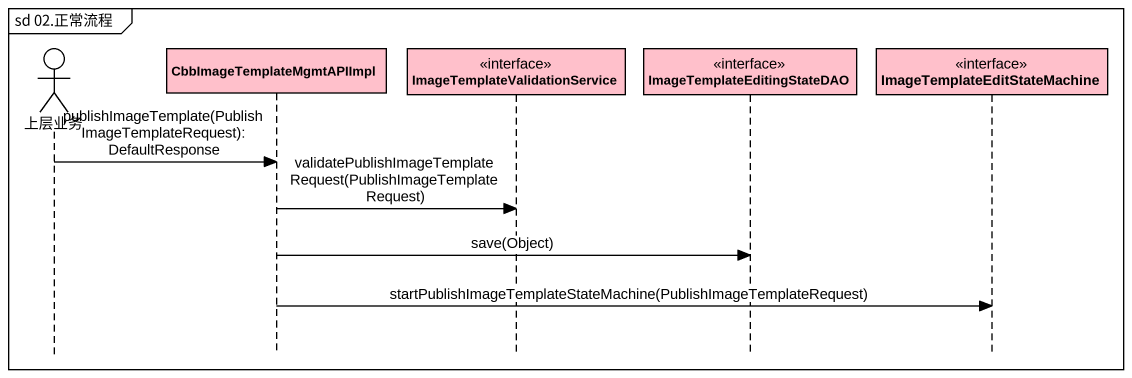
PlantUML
@startuml
mainframe sd 02.正常流程
hide footbox
actor 上层业务 #FFFFFF
participant CbbImageTemplateMgmtAPIImpl #FFC0CB
participant "ImageTemplateValidationService" as ImageTemplateValidationServi <<interface>> #FFC0CB
participant ImageTemplateEditingStateDAO <<interface>> #FFC0CB
participant "ImageTemplateEditStateMachine" as ImageTemplateEditStateMachin <<interface>> #FFC0CB

上层业务 -> CbbImageTemplateMgmtAPIImpl : publishImageTemplate(PublishImageTemplateRequest): DefaultResponse
CbbImageTemplateMgmtAPIImpl -> ImageTemplateValidationServi : validatePublishImageTemplateRequest(PublishImageTemplateRequest)
CbbImageTemplateMgmtAPIImpl -> ImageTemplateEditingStateDAO : save(Object)
CbbImageTemplateMgmtAPIImpl -> ImageTemplateEditStateMachin : startPublishImageTemplateStateMachine(PublishImageTemplateRequest)
@enduml
